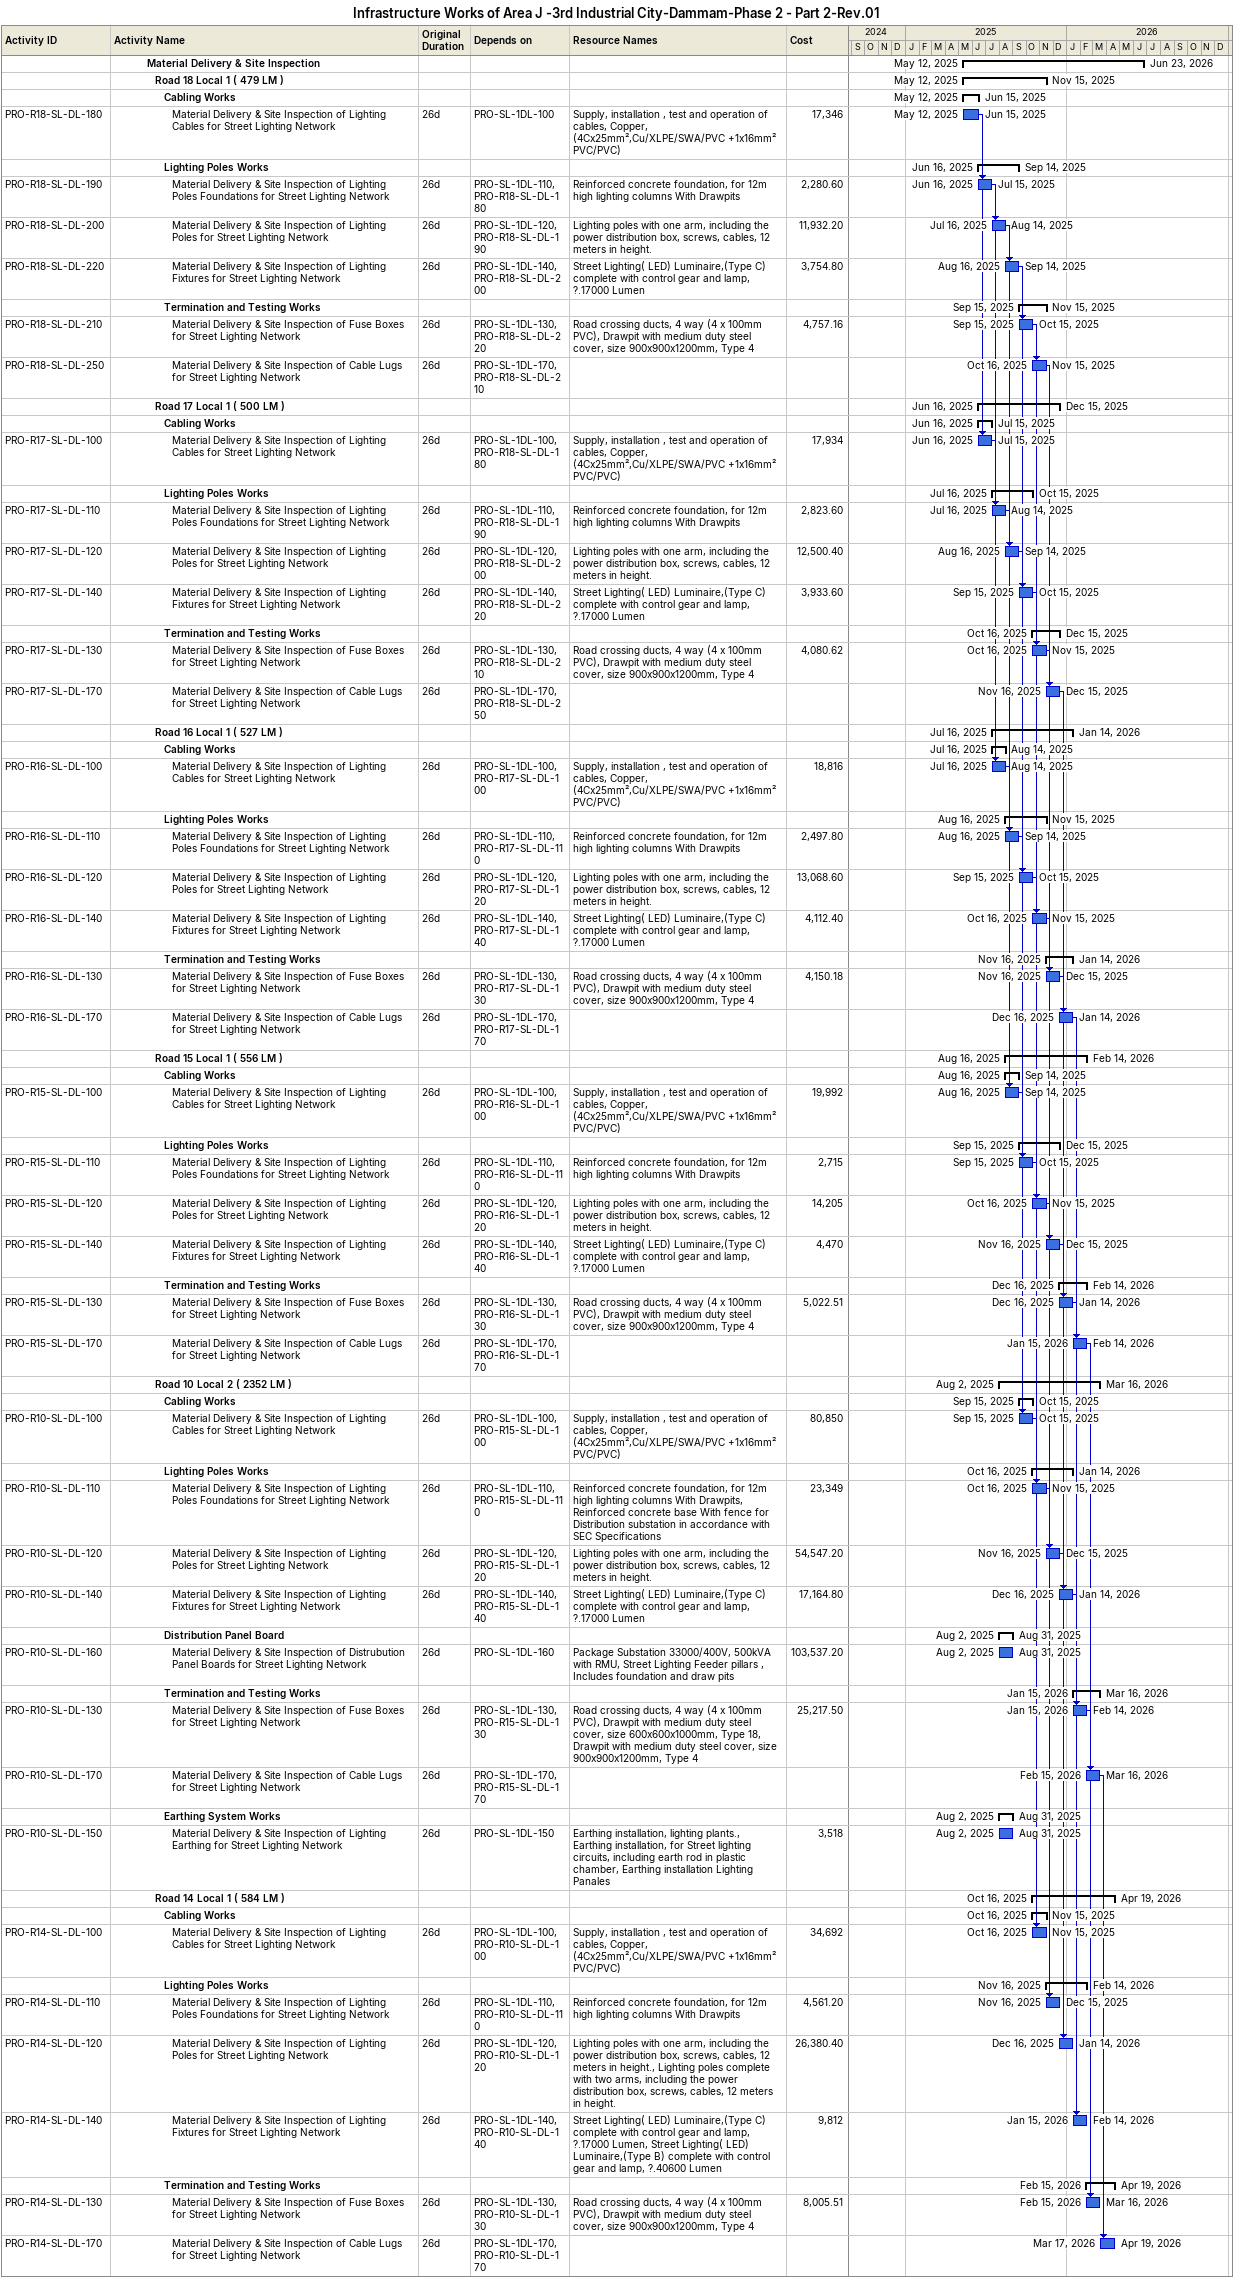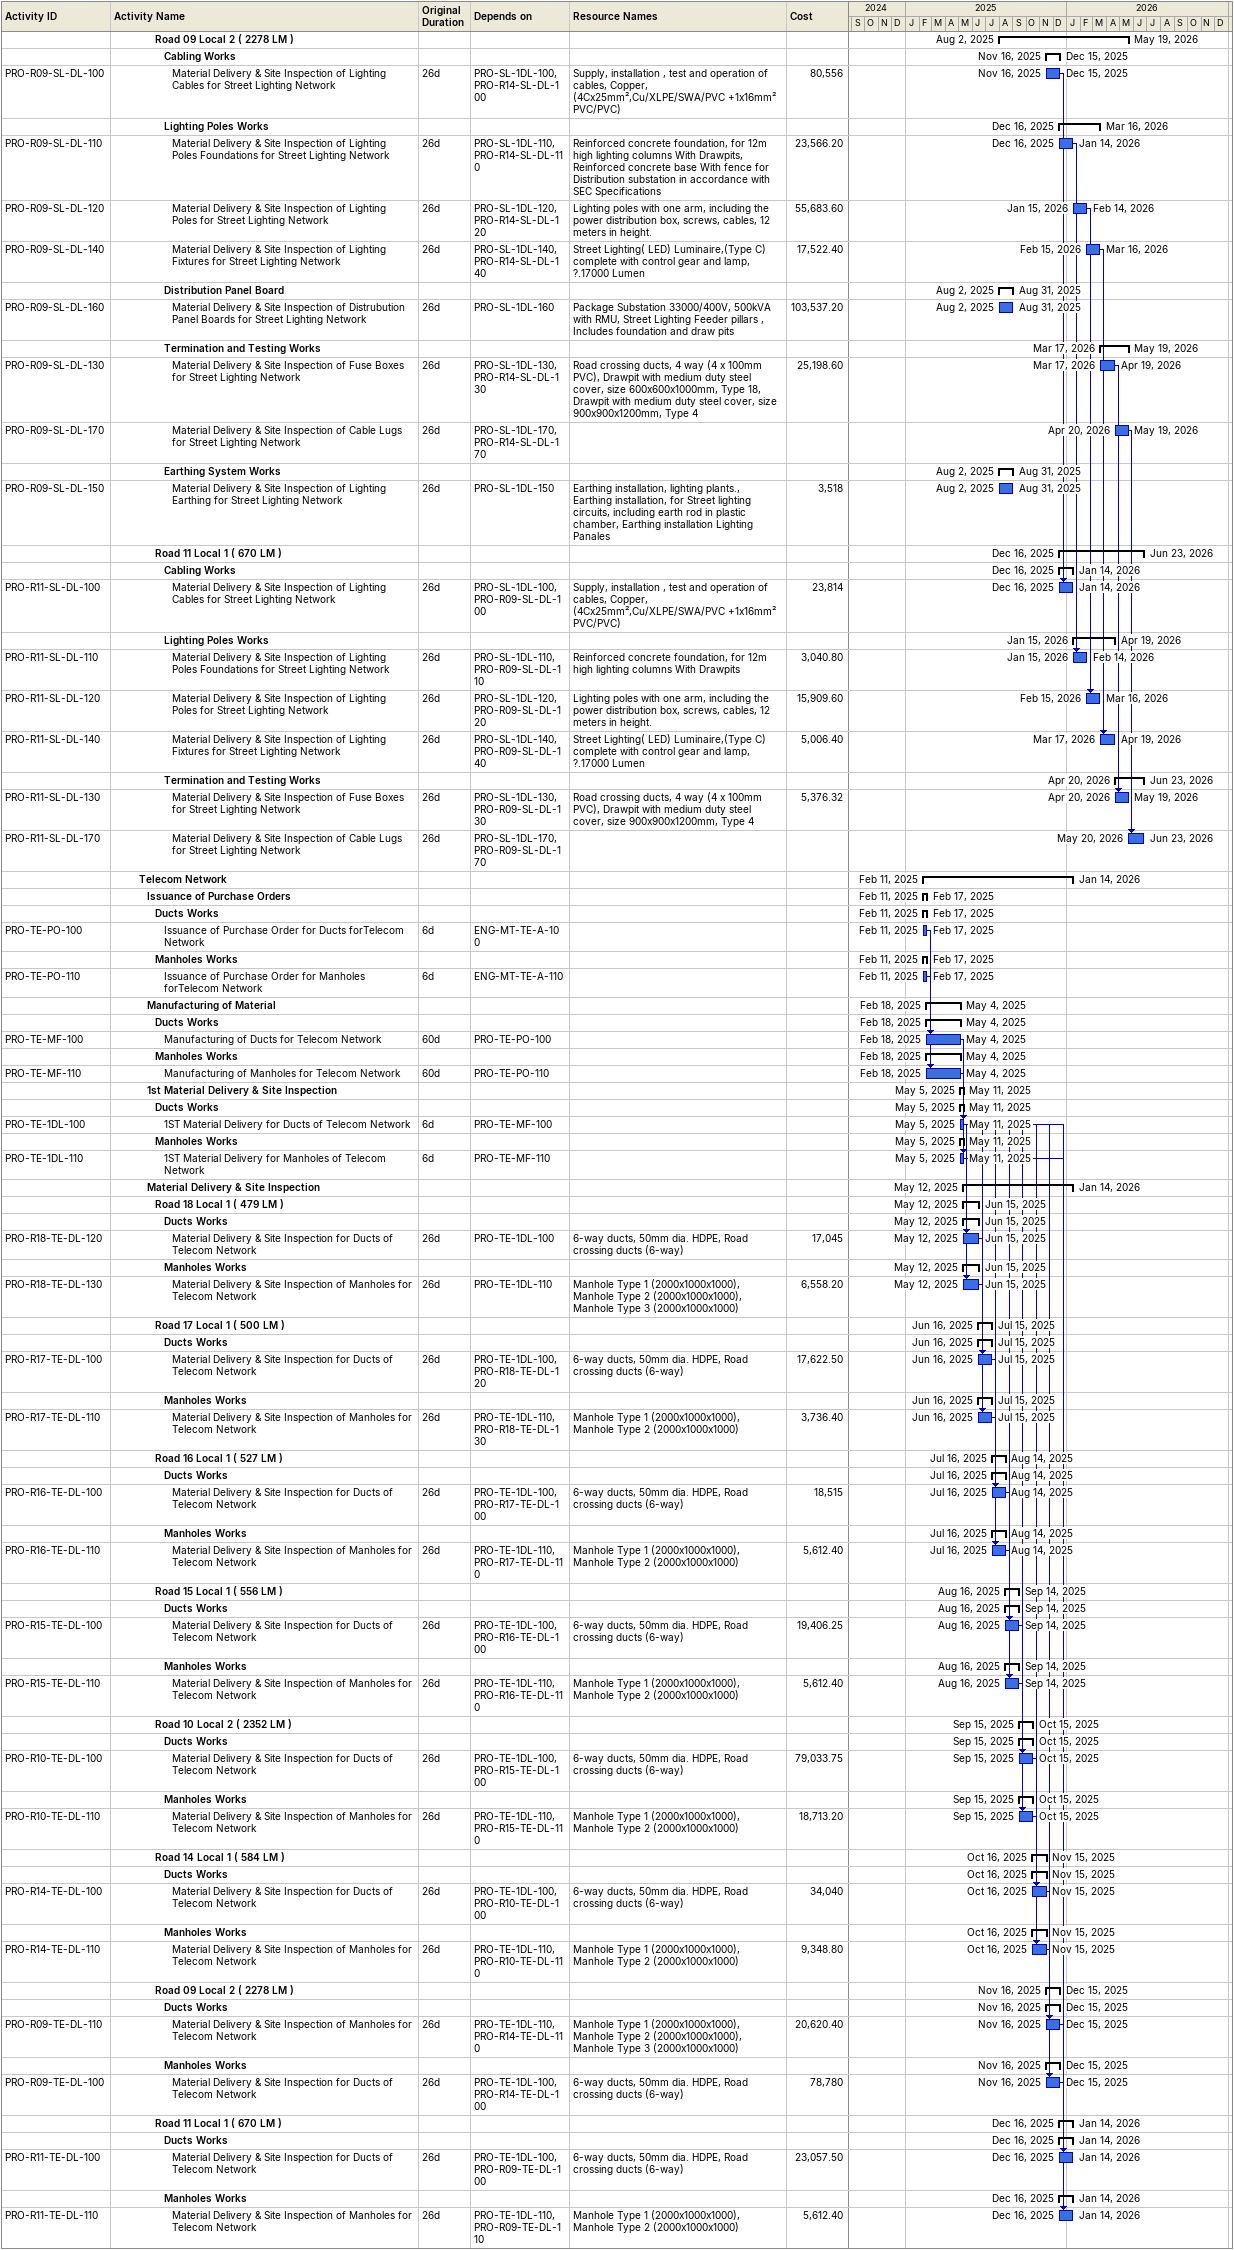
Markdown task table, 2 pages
Infrastructure Works of Area J -3rd Industrial City-Dammam-Phase 2 - Part 2-Rev.01

| ID | Level | Task | Original duration | Start | Finish | Predecessors | Resources | Cost |
|---|---|---|---|---|---|---|---|---|
|  | 5 | **Material Delivery & Site Inspection** |  | 2025-05-12 | 2026-06-23 |  |  |  |
|  | 6 | **Road 18 Local 1 ( 479 LM )** |  | 2025-05-12 | 2025-11-15 |  |  |  |
|  | 7 | **Cabling Works** |  | 2025-05-12 | 2025-06-15 |  |  |  |
| PRO-R18-SL-DL-180 | 8 | Material Delivery & Site Inspection of Lighting Cables for Street Lighting Network | 26d | 2025-05-12 | 2025-06-15 | PRO-SL-1DL-100 | Supply, installation , test and operation of cables, Copper, (4Cx25mm²,Cu/XLPE/SWA/PVC +1x16mm² PVC/PVC) | 17346 |
|  | 7 | **Lighting Poles Works** |  | 2025-06-16 | 2025-09-14 |  |  |  |
| PRO-R18-SL-DL-190 | 8 | Material Delivery & Site Inspection of Lighting Poles Foundations for Street Lighting Network | 26d | 2025-06-16 | 2025-07-15 | PRO-SL-1DL-110, PRO-R18-SL-DL-180 | Reinforced concrete foundation, for 12m high lighting columns With Drawpits | 2280.60 |
| PRO-R18-SL-DL-200 | 8 | Material Delivery & Site Inspection of Lighting Poles for Street Lighting Network | 26d | 2025-07-16 | 2025-08-14 | PRO-SL-1DL-120, PRO-R18-SL-DL-190 | Lighting poles with one arm, including the power distribution box, screws, cables, 12 meters in height. | 11932.20 |
| PRO-R18-SL-DL-220 | 8 | Material Delivery & Site Inspection of Lighting Fixtures for Street Lighting Network | 26d | 2025-08-16 | 2025-09-14 | PRO-SL-1DL-140, PRO-R18-SL-DL-200 | Street Lighting( LED) Luminaire,(Type C) complete with control gear and lamp, ?.17000 Lumen | 3754.80 |
|  | 7 | **Termination and Testing Works** |  | 2025-09-15 | 2025-11-15 |  |  |  |
| PRO-R18-SL-DL-210 | 8 | Material Delivery & Site Inspection of Fuse Boxes for Street Lighting Network | 26d | 2025-09-15 | 2025-10-15 | PRO-SL-1DL-130, PRO-R18-SL-DL-220 | Road crossing ducts, 4 way (4 x 100mm PVC), Drawpit with medium duty steel cover, size 900x900x1200mm, Type 4 | 4757.16 |
| PRO-R18-SL-DL-250 | 8 | Material Delivery & Site Inspection of Cable Lugs for Street Lighting Network | 26d | 2025-10-16 | 2025-11-15 | PRO-SL-1DL-170, PRO-R18-SL-DL-210 |  |  |
|  | 6 | **Road 17 Local 1 ( 500 LM )** |  | 2025-06-16 | 2025-12-15 |  |  |  |
|  | 7 | **Cabling Works** |  | 2025-06-16 | 2025-07-15 |  |  |  |
| PRO-R17-SL-DL-100 | 8 | Material Delivery & Site Inspection of Lighting Cables for Street Lighting Network | 26d | 2025-06-16 | 2025-07-15 | PRO-SL-1DL-100, PRO-R18-SL-DL-180 | Supply, installation , test and operation of cables, Copper, (4Cx25mm²,Cu/XLPE/SWA/PVC +1x16mm² PVC/PVC) | 17934 |
|  | 7 | **Lighting Poles Works** |  | 2025-07-16 | 2025-10-15 |  |  |  |
| PRO-R17-SL-DL-110 | 8 | Material Delivery & Site Inspection of Lighting Poles Foundations for Street Lighting Network | 26d | 2025-07-16 | 2025-08-14 | PRO-SL-1DL-110, PRO-R18-SL-DL-190 | Reinforced concrete foundation, for 12m high lighting columns With Drawpits | 2823.60 |
| PRO-R17-SL-DL-120 | 8 | Material Delivery & Site Inspection of Lighting Poles for Street Lighting Network | 26d | 2025-08-16 | 2025-09-14 | PRO-SL-1DL-120, PRO-R18-SL-DL-200 | Lighting poles with one arm, including the power distribution box, screws, cables, 12 meters in height. | 12500.40 |
| PRO-R17-SL-DL-140 | 8 | Material Delivery & Site Inspection of Lighting Fixtures for Street Lighting Network | 26d | 2025-09-15 | 2025-10-15 | PRO-SL-1DL-140, PRO-R18-SL-DL-220 | Street Lighting( LED) Luminaire,(Type C) complete with control gear and lamp, ?.17000 Lumen | 3933.60 |
|  | 7 | **Termination and Testing Works** |  | 2025-10-16 | 2025-12-15 |  |  |  |
| PRO-R17-SL-DL-130 | 8 | Material Delivery & Site Inspection of Fuse Boxes for Street Lighting Network | 26d | 2025-10-16 | 2025-11-15 | PRO-SL-1DL-130, PRO-R18-SL-DL-210 | Road crossing ducts, 4 way (4 x 100mm PVC), Drawpit with medium duty steel cover, size 900x900x1200mm, Type 4 | 4080.62 |
| PRO-R17-SL-DL-170 | 8 | Material Delivery & Site Inspection of Cable Lugs for Street Lighting Network | 26d | 2025-11-16 | 2025-12-15 | PRO-SL-1DL-170, PRO-R18-SL-DL-250 |  |  |
|  | 6 | **Road 16 Local 1 ( 527 LM )** |  | 2025-07-16 | 2026-01-14 |  |  |  |
|  | 7 | **Cabling Works** |  | 2025-07-16 | 2025-08-14 |  |  |  |
| PRO-R16-SL-DL-100 | 8 | Material Delivery & Site Inspection of Lighting Cables for Street Lighting Network | 26d | 2025-07-16 | 2025-08-14 | PRO-SL-1DL-100, PRO-R17-SL-DL-100 | Supply, installation , test and operation of cables, Copper, (4Cx25mm²,Cu/XLPE/SWA/PVC +1x16mm² PVC/PVC) | 18816 |
|  | 7 | **Lighting Poles Works** |  | 2025-08-16 | 2025-11-15 |  |  |  |
| PRO-R16-SL-DL-110 | 8 | Material Delivery & Site Inspection of Lighting Poles Foundations for Street Lighting Network | 26d | 2025-08-16 | 2025-09-14 | PRO-SL-1DL-110, PRO-R17-SL-DL-110 | Reinforced concrete foundation, for 12m high lighting columns With Drawpits | 2497.80 |
| PRO-R16-SL-DL-120 | 8 | Material Delivery & Site Inspection of Lighting Poles for Street Lighting Network | 26d | 2025-09-15 | 2025-10-15 | PRO-SL-1DL-120, PRO-R17-SL-DL-120 | Lighting poles with one arm, including the power distribution box, screws, cables, 12 meters in height. | 13068.60 |
| PRO-R16-SL-DL-140 | 8 | Material Delivery & Site Inspection of Lighting Fixtures for Street Lighting Network | 26d | 2025-10-16 | 2025-11-15 | PRO-SL-1DL-140, PRO-R17-SL-DL-140 | Street Lighting( LED) Luminaire,(Type C) complete with control gear and lamp, ?.17000 Lumen | 4112.40 |
|  | 7 | **Termination and Testing Works** |  | 2025-11-16 | 2026-01-14 |  |  |  |
| PRO-R16-SL-DL-130 | 8 | Material Delivery & Site Inspection of Fuse Boxes for Street Lighting Network | 26d | 2025-11-16 | 2025-12-15 | PRO-SL-1DL-130, PRO-R17-SL-DL-130 | Road crossing ducts, 4 way (4 x 100mm PVC), Drawpit with medium duty steel cover, size 900x900x1200mm, Type 4 | 4150.18 |
| PRO-R16-SL-DL-170 | 8 | Material Delivery & Site Inspection of Cable Lugs for Street Lighting Network | 26d | 2025-12-16 | 2026-01-14 | PRO-SL-1DL-170, PRO-R17-SL-DL-170 |  |  |
|  | 6 | **Road 15 Local 1 ( 556 LM )** |  | 2025-08-16 | 2026-02-14 |  |  |  |
|  | 7 | **Cabling Works** |  | 2025-08-16 | 2025-09-14 |  |  |  |
| PRO-R15-SL-DL-100 | 8 | Material Delivery & Site Inspection of Lighting Cables for Street Lighting Network | 26d | 2025-08-16 | 2025-09-14 | PRO-SL-1DL-100, PRO-R16-SL-DL-100 | Supply, installation , test and operation of cables, Copper, (4Cx25mm²,Cu/XLPE/SWA/PVC +1x16mm² PVC/PVC) | 19992 |
|  | 7 | **Lighting Poles Works** |  | 2025-09-15 | 2025-12-15 |  |  |  |
| PRO-R15-SL-DL-110 | 8 | Material Delivery & Site Inspection of Lighting Poles Foundations for Street Lighting Network | 26d | 2025-09-15 | 2025-10-15 | PRO-SL-1DL-110, PRO-R16-SL-DL-110 | Reinforced concrete foundation, for 12m high lighting columns With Drawpits | 2715 |
| PRO-R15-SL-DL-120 | 8 | Material Delivery & Site Inspection of Lighting Poles for Street Lighting Network | 26d | 2025-10-16 | 2025-11-15 | PRO-SL-1DL-120, PRO-R16-SL-DL-120 | Lighting poles with one arm, including the power distribution box, screws, cables, 12 meters in height. | 14205 |
| PRO-R15-SL-DL-140 | 8 | Material Delivery & Site Inspection of Lighting Fixtures for Street Lighting Network | 26d | 2025-11-16 | 2025-12-15 | PRO-SL-1DL-140, PRO-R16-SL-DL-140 | Street Lighting( LED) Luminaire,(Type C) complete with control gear and lamp, ?.17000 Lumen | 4470 |
|  | 7 | **Termination and Testing Works** |  | 2025-12-16 | 2026-02-14 |  |  |  |
| PRO-R15-SL-DL-130 | 8 | Material Delivery & Site Inspection of Fuse Boxes for Street Lighting Network | 26d | 2025-12-16 | 2026-01-14 | PRO-SL-1DL-130, PRO-R16-SL-DL-130 | Road crossing ducts, 4 way (4 x 100mm PVC), Drawpit with medium duty steel cover, size 900x900x1200mm, Type 4 | 5022.51 |
| PRO-R15-SL-DL-170 | 8 | Material Delivery & Site Inspection of Cable Lugs for Street Lighting Network | 26d | 2026-01-15 | 2026-02-14 | PRO-SL-1DL-170, PRO-R16-SL-DL-170 |  |  |
|  | 6 | **Road 10 Local 2 ( 2352 LM )** |  | 2025-08-02 | 2026-03-16 |  |  |  |
|  | 7 | **Cabling Works** |  | 2025-09-15 | 2025-10-15 |  |  |  |
| PRO-R10-SL-DL-100 | 8 | Material Delivery & Site Inspection of Lighting Cables for Street Lighting Network | 26d | 2025-09-15 | 2025-10-15 | PRO-SL-1DL-100, PRO-R15-SL-DL-100 | Supply, installation , test and operation of cables, Copper, (4Cx25mm²,Cu/XLPE/SWA/PVC +1x16mm² PVC/PVC) | 80850 |
|  | 7 | **Lighting Poles Works** |  | 2025-10-16 | 2026-01-14 |  |  |  |
| PRO-R10-SL-DL-110 | 8 | Material Delivery & Site Inspection of Lighting Poles Foundations for Street Lighting Network | 26d | 2025-10-16 | 2025-11-15 | PRO-SL-1DL-110, PRO-R15-SL-DL-110 | Reinforced concrete foundation, for 12m high lighting columns With Drawpits, Reinforced concrete base With fence for Distribution substation in accordance with SEC Specifications | 23349 |
| PRO-R10-SL-DL-120 | 8 | Material Delivery & Site Inspection of Lighting Poles for Street Lighting Network | 26d | 2025-11-16 | 2025-12-15 | PRO-SL-1DL-120, PRO-R15-SL-DL-120 | Lighting poles with one arm, including the power distribution box, screws, cables, 12 meters in height. | 54547.20 |
| PRO-R10-SL-DL-140 | 8 | Material Delivery & Site Inspection of Lighting Fixtures for Street Lighting Network | 26d | 2025-12-16 | 2026-01-14 | PRO-SL-1DL-140, PRO-R15-SL-DL-140 | Street Lighting( LED) Luminaire,(Type C) complete with control gear and lamp, ?.17000 Lumen | 17164.80 |
|  | 7 | **Distribution Panel Board** |  | 2025-08-02 | 2025-08-31 |  |  |  |
| PRO-R10-SL-DL-160 | 8 | Material Delivery & Site Inspection of Distrubution Panel Boards for Street Lighting Network | 26d | 2025-08-02 | 2025-08-31 | PRO-SL-1DL-160 | Package Substation 33000/400V, 500kVA with RMU, Street Lighting Feeder pillars , Includes foundation and draw pits | 103537.20 |
|  | 7 | **Termination and Testing Works** |  | 2026-01-15 | 2026-03-16 |  |  |  |
| PRO-R10-SL-DL-130 | 8 | Material Delivery & Site Inspection of Fuse Boxes for Street Lighting Network | 26d | 2026-01-15 | 2026-02-14 | PRO-SL-1DL-130, PRO-R15-SL-DL-130 | Road crossing ducts, 4 way (4 x 100mm PVC), Drawpit with medium duty steel cover, size 600x600x1000mm, Type 18, Drawpit with medium duty steel cover, size 900x900x1200mm, Type 4 | 25217.50 |
| PRO-R10-SL-DL-170 | 8 | Material Delivery & Site Inspection of Cable Lugs for Street Lighting Network | 26d | 2026-02-15 | 2026-03-16 | PRO-SL-1DL-170, PRO-R15-SL-DL-170 |  |  |
|  | 7 | **Earthing System Works** |  | 2025-08-02 | 2025-08-31 |  |  |  |
| PRO-R10-SL-DL-150 | 8 | Material Delivery & Site Inspection of Lighting Earthing for Street Lighting Network | 26d | 2025-08-02 | 2025-08-31 | PRO-SL-1DL-150 | Earthing installation, lighting plants., Earthing installation, for Street lighting circuits, including earth rod in plastic chamber, Earthing installation Lighting Panales | 3518 |
|  | 6 | **Road 14 Local 1 ( 584 LM )** |  | 2025-10-16 | 2026-04-19 |  |  |  |
|  | 7 | **Cabling Works** |  | 2025-10-16 | 2025-11-15 |  |  |  |
| PRO-R14-SL-DL-100 | 8 | Material Delivery & Site Inspection of Lighting Cables for Street Lighting Network | 26d | 2025-10-16 | 2025-11-15 | PRO-SL-1DL-100, PRO-R10-SL-DL-100 | Supply, installation , test and operation of cables, Copper, (4Cx25mm²,Cu/XLPE/SWA/PVC +1x16mm² PVC/PVC) | 34692 |
|  | 7 | **Lighting Poles Works** |  | 2025-11-16 | 2026-02-14 |  |  |  |
| PRO-R14-SL-DL-110 | 8 | Material Delivery & Site Inspection of Lighting Poles Foundations for Street Lighting Network | 26d | 2025-11-16 | 2025-12-15 | PRO-SL-1DL-110, PRO-R10-SL-DL-110 | Reinforced concrete foundation, for 12m high lighting columns With Drawpits | 4561.20 |
| PRO-R14-SL-DL-120 | 8 | Material Delivery & Site Inspection of Lighting Poles for Street Lighting Network | 26d | 2025-12-16 | 2026-01-14 | PRO-SL-1DL-120, PRO-R10-SL-DL-120 | Lighting poles with one arm, including the power distribution box, screws, cables, 12 meters in height., Lighting poles complete with two arms, including the power distribution box, screws, cables, 12 meters in height. | 26380.40 |
| PRO-R14-SL-DL-140 | 8 | Material Delivery & Site Inspection of Lighting Fixtures for Street Lighting Network | 26d | 2026-01-15 | 2026-02-14 | PRO-SL-1DL-140, PRO-R10-SL-DL-140 | Street Lighting( LED) Luminaire,(Type C) complete with control gear and lamp, ?.17000 Lumen, Street Lighting( LED) Luminaire,(Type B) complete with control gear and lamp, ?.40600 Lumen | 9812 |
|  | 7 | **Termination and Testing Works** |  | 2026-02-15 | 2026-04-19 |  |  |  |
| PRO-R14-SL-DL-130 | 8 | Material Delivery & Site Inspection of Fuse Boxes for Street Lighting Network | 26d | 2026-02-15 | 2026-03-16 | PRO-SL-1DL-130, PRO-R10-SL-DL-130 | Road crossing ducts, 4 way (4 x 100mm PVC), Drawpit with medium duty steel cover, size 900x900x1200mm, Type 4 | 8005.51 |
| PRO-R14-SL-DL-170 | 8 | Material Delivery & Site Inspection of Cable Lugs for Street Lighting Network | 26d | 2026-03-17 | 2026-04-19 | PRO-SL-1DL-170, PRO-R10-SL-DL-170 |  |  |
|  | 6 | **Road 09 Local 2 ( 2278 LM )** |  | 2025-08-02 | 2026-05-19 |  |  |  |
|  | 7 | **Cabling Works** |  | 2025-11-16 | 2025-12-15 |  |  |  |
| PRO-R09-SL-DL-100 | 8 | Material Delivery & Site Inspection of Lighting Cables for Street Lighting Network | 26d | 2025-11-16 | 2025-12-15 | PRO-SL-1DL-100, PRO-R14-SL-DL-100 | Supply, installation , test and operation of cables, Copper, (4Cx25mm²,Cu/XLPE/SWA/PVC +1x16mm² PVC/PVC) | 80556 |
|  | 7 | **Lighting Poles Works** |  | 2025-12-16 | 2026-03-16 |  |  |  |
| PRO-R09-SL-DL-110 | 8 | Material Delivery & Site Inspection of Lighting Poles Foundations for Street Lighting Network | 26d | 2025-12-16 | 2026-01-14 | PRO-SL-1DL-110, PRO-R14-SL-DL-110 | Reinforced concrete foundation, for 12m high lighting columns With Drawpits, Reinforced concrete base With fence for Distribution substation in accordance with SEC Specifications | 23566.20 |
| PRO-R09-SL-DL-120 | 8 | Material Delivery & Site Inspection of Lighting Poles for Street Lighting Network | 26d | 2026-01-15 | 2026-02-14 | PRO-SL-1DL-120, PRO-R14-SL-DL-120 | Lighting poles with one arm, including the power distribution box, screws, cables, 12 meters in height. | 55683.60 |
| PRO-R09-SL-DL-140 | 8 | Material Delivery & Site Inspection of Lighting Fixtures for Street Lighting Network | 26d | 2026-02-15 | 2026-03-16 | PRO-SL-1DL-140, PRO-R14-SL-DL-140 | Street Lighting( LED) Luminaire,(Type C) complete with control gear and lamp, ?.17000 Lumen | 17522.40 |
|  | 7 | **Distribution Panel Board** |  | 2025-08-02 | 2025-08-31 |  |  |  |
| PRO-R09-SL-DL-160 | 8 | Material Delivery & Site Inspection of Distrubution Panel Boards for Street Lighting Network | 26d | 2025-08-02 | 2025-08-31 | PRO-SL-1DL-160 | Package Substation 33000/400V, 500kVA with RMU, Street Lighting Feeder pillars , Includes foundation and draw pits | 103537.20 |
|  | 7 | **Termination and Testing Works** |  | 2026-03-17 | 2026-05-19 |  |  |  |
| PRO-R09-SL-DL-130 | 8 | Material Delivery & Site Inspection of Fuse Boxes for Street Lighting Network | 26d | 2026-03-17 | 2026-04-19 | PRO-SL-1DL-130, PRO-R14-SL-DL-130 | Road crossing ducts, 4 way (4 x 100mm PVC), Drawpit with medium duty steel cover, size 600x600x1000mm, Type 18, Drawpit with medium duty steel cover, size 900x900x1200mm, Type 4 | 25198.60 |
| PRO-R09-SL-DL-170 | 8 | Material Delivery & Site Inspection of Cable Lugs for Street Lighting Network | 26d | 2026-04-20 | 2026-05-19 | PRO-SL-1DL-170, PRO-R14-SL-DL-170 |  |  |
|  | 7 | **Earthing System Works** |  | 2025-08-02 | 2025-08-31 |  |  |  |
| PRO-R09-SL-DL-150 | 8 | Material Delivery & Site Inspection of Lighting Earthing for Street Lighting Network | 26d | 2025-08-02 | 2025-08-31 | PRO-SL-1DL-150 | Earthing installation, lighting plants., Earthing installation, for Street lighting circuits, including earth rod in plastic chamber, Earthing installation Lighting Panales | 3518 |
|  | 6 | **Road 11 Local 1 ( 670 LM )** |  | 2025-12-16 | 2026-06-23 |  |  |  |
|  | 7 | **Cabling Works** |  | 2025-12-16 | 2026-01-14 |  |  |  |
| PRO-R11-SL-DL-100 | 8 | Material Delivery & Site Inspection of Lighting Cables for Street Lighting Network | 26d | 2025-12-16 | 2026-01-14 | PRO-SL-1DL-100, PRO-R09-SL-DL-100 | Supply, installation , test and operation of cables, Copper, (4Cx25mm²,Cu/XLPE/SWA/PVC +1x16mm² PVC/PVC) | 23814 |
|  | 7 | **Lighting Poles Works** |  | 2026-01-15 | 2026-04-19 |  |  |  |
| PRO-R11-SL-DL-110 | 8 | Material Delivery & Site Inspection of Lighting Poles Foundations for Street Lighting Network | 26d | 2026-01-15 | 2026-02-14 | PRO-SL-1DL-110, PRO-R09-SL-DL-110 | Reinforced concrete foundation, for 12m high lighting columns With Drawpits | 3040.80 |
| PRO-R11-SL-DL-120 | 8 | Material Delivery & Site Inspection of Lighting Poles for Street Lighting Network | 26d | 2026-02-15 | 2026-03-16 | PRO-SL-1DL-120, PRO-R09-SL-DL-120 | Lighting poles with one arm, including the power distribution box, screws, cables, 12 meters in height. | 15909.60 |
| PRO-R11-SL-DL-140 | 8 | Material Delivery & Site Inspection of Lighting Fixtures for Street Lighting Network | 26d | 2026-03-17 | 2026-04-19 | PRO-SL-1DL-140, PRO-R09-SL-DL-140 | Street Lighting( LED) Luminaire,(Type C) complete with control gear and lamp, ?.17000 Lumen | 5006.40 |
|  | 7 | **Termination and Testing Works** |  | 2026-04-20 | 2026-06-23 |  |  |  |
| PRO-R11-SL-DL-130 | 8 | Material Delivery & Site Inspection of Fuse Boxes for Street Lighting Network | 26d | 2026-04-20 | 2026-05-19 | PRO-SL-1DL-130, PRO-R09-SL-DL-130 | Road crossing ducts, 4 way (4 x 100mm PVC), Drawpit with medium duty steel cover, size 900x900x1200mm, Type 4 | 5376.32 |
| PRO-R11-SL-DL-170 | 8 | Material Delivery & Site Inspection of Cable Lugs for Street Lighting Network | 26d | 2026-05-20 | 2026-06-23 | PRO-SL-1DL-170, PRO-R09-SL-DL-170 |  |  |
|  | 4 | **Telecom Network** |  | 2025-02-11 | 2026-01-14 |  |  |  |
|  | 5 | **Issuance of Purchase Orders** |  | 2025-02-11 | 2025-02-17 |  |  |  |
|  | 6 | **Ducts Works** |  | 2025-02-11 | 2025-02-17 |  |  |  |
| PRO-TE-PO-100 | 7 | Issuance of Purchase Order for Ducts forTelecom Network | 6d | 2025-02-11 | 2025-02-17 | ENG-MT-TE-A-100 |  |  |
|  | 6 | **Manholes Works** |  | 2025-02-11 | 2025-02-17 |  |  |  |
| PRO-TE-PO-110 | 7 | Issuance of Purchase Order for Manholes forTelecom Network | 6d | 2025-02-11 | 2025-02-17 | ENG-MT-TE-A-110 |  |  |
|  | 5 | **Manufacturing of Material** |  | 2025-02-18 | 2025-05-04 |  |  |  |
|  | 6 | **Ducts Works** |  | 2025-02-18 | 2025-05-04 |  |  |  |
| PRO-TE-MF-100 | 7 | Manufacturing of Ducts for Telecom Network | 60d | 2025-02-18 | 2025-05-04 | PRO-TE-PO-100 |  |  |
|  | 6 | **Manholes Works** |  | 2025-02-18 | 2025-05-04 |  |  |  |
| PRO-TE-MF-110 | 7 | Manufacturing of Manholes for Telecom Network | 60d | 2025-02-18 | 2025-05-04 | PRO-TE-PO-110 |  |  |
|  | 5 | **1st Material Delivery & Site Inspection** |  | 2025-05-05 | 2025-05-11 |  |  |  |
|  | 6 | **Ducts Works** |  | 2025-05-05 | 2025-05-11 |  |  |  |
| PRO-TE-1DL-100 | 7 | 1ST Material Delivery for Ducts of Telecom Network | 6d | 2025-05-05 | 2025-05-11 | PRO-TE-MF-100 |  |  |
|  | 6 | **Manholes Works** |  | 2025-05-05 | 2025-05-11 |  |  |  |
| PRO-TE-1DL-110 | 7 | 1ST Material Delivery for Manholes of Telecom Network | 6d | 2025-05-05 | 2025-05-11 | PRO-TE-MF-110 |  |  |
|  | 5 | **Material Delivery & Site Inspection** |  | 2025-05-12 | 2026-01-14 |  |  |  |
|  | 6 | **Road 18 Local 1 ( 479 LM )** |  | 2025-05-12 | 2025-06-15 |  |  |  |
|  | 7 | **Ducts Works** |  | 2025-05-12 | 2025-06-15 |  |  |  |
| PRO-R18-TE-DL-120 | 8 | Material Delivery & Site Inspection for Ducts of Telecom Network | 26d | 2025-05-12 | 2025-06-15 | PRO-TE-1DL-100 | 6-way ducts, 50mm dia. HDPE, Road crossing ducts (6-way) | 17045 |
|  | 7 | **Manholes Works** |  | 2025-05-12 | 2025-06-15 |  |  |  |
| PRO-R18-TE-DL-130 | 8 | Material Delivery & Site Inspection of Manholes for Telecom Network | 26d | 2025-05-12 | 2025-06-15 | PRO-TE-1DL-110 | Manhole Type 1 (2000x1000x1000), Manhole Type 2 (2000x1000x1000), Manhole Type 3 (2000x1000x1000) | 6558.20 |
|  | 6 | **Road 17 Local 1 ( 500 LM )** |  | 2025-06-16 | 2025-07-15 |  |  |  |
|  | 7 | **Ducts Works** |  | 2025-06-16 | 2025-07-15 |  |  |  |
| PRO-R17-TE-DL-100 | 8 | Material Delivery & Site Inspection for Ducts of Telecom Network | 26d | 2025-06-16 | 2025-07-15 | PRO-TE-1DL-100, PRO-R18-TE-DL-120 | 6-way ducts, 50mm dia. HDPE, Road crossing ducts (6-way) | 17622.50 |
|  | 7 | **Manholes Works** |  | 2025-06-16 | 2025-07-15 |  |  |  |
| PRO-R17-TE-DL-110 | 8 | Material Delivery & Site Inspection of Manholes for Telecom Network | 26d | 2025-06-16 | 2025-07-15 | PRO-TE-1DL-110, PRO-R18-TE-DL-130 | Manhole Type 1 (2000x1000x1000), Manhole Type 2 (2000x1000x1000) | 3736.40 |
|  | 6 | **Road 16 Local 1 ( 527 LM )** |  | 2025-07-16 | 2025-08-14 |  |  |  |
|  | 7 | **Ducts Works** |  | 2025-07-16 | 2025-08-14 |  |  |  |
| PRO-R16-TE-DL-100 | 8 | Material Delivery & Site Inspection for Ducts of Telecom Network | 26d | 2025-07-16 | 2025-08-14 | PRO-TE-1DL-100, PRO-R17-TE-DL-100 | 6-way ducts, 50mm dia. HDPE, Road crossing ducts (6-way) | 18515 |
|  | 7 | **Manholes Works** |  | 2025-07-16 | 2025-08-14 |  |  |  |
| PRO-R16-TE-DL-110 | 8 | Material Delivery & Site Inspection of Manholes for Telecom Network | 26d | 2025-07-16 | 2025-08-14 | PRO-TE-1DL-110, PRO-R17-TE-DL-110 | Manhole Type 1 (2000x1000x1000), Manhole Type 2 (2000x1000x1000) | 5612.40 |
|  | 6 | **Road 15 Local 1 ( 556 LM )** |  | 2025-08-16 | 2025-09-14 |  |  |  |
|  | 7 | **Ducts Works** |  | 2025-08-16 | 2025-09-14 |  |  |  |
| PRO-R15-TE-DL-100 | 8 | Material Delivery & Site Inspection for Ducts of Telecom Network | 26d | 2025-08-16 | 2025-09-14 | PRO-TE-1DL-100, PRO-R16-TE-DL-100 | 6-way ducts, 50mm dia. HDPE, Road crossing ducts (6-way) | 19406.25 |
|  | 7 | **Manholes Works** |  | 2025-08-16 | 2025-09-14 |  |  |  |
| PRO-R15-TE-DL-110 | 8 | Material Delivery & Site Inspection of Manholes for Telecom Network | 26d | 2025-08-16 | 2025-09-14 | PRO-TE-1DL-110, PRO-R16-TE-DL-110 | Manhole Type 1 (2000x1000x1000), Manhole Type 2 (2000x1000x1000) | 5612.40 |
|  | 6 | **Road 10 Local 2 ( 2352 LM )** |  | 2025-09-15 | 2025-10-15 |  |  |  |
|  | 7 | **Ducts Works** |  | 2025-09-15 | 2025-10-15 |  |  |  |
| PRO-R10-TE-DL-100 | 8 | Material Delivery & Site Inspection for Ducts of Telecom Network | 26d | 2025-09-15 | 2025-10-15 | PRO-TE-1DL-100, PRO-R15-TE-DL-100 | 6-way ducts, 50mm dia. HDPE, Road crossing ducts (6-way) | 79033.75 |
|  | 7 | **Manholes Works** |  | 2025-09-15 | 2025-10-15 |  |  |  |
| PRO-R10-TE-DL-110 | 8 | Material Delivery & Site Inspection of Manholes for Telecom Network | 26d | 2025-09-15 | 2025-10-15 | PRO-TE-1DL-110, PRO-R15-TE-DL-110 | Manhole Type 1 (2000x1000x1000), Manhole Type 2 (2000x1000x1000) | 18713.20 |
|  | 6 | **Road 14 Local 1 ( 584 LM )** |  | 2025-10-16 | 2025-11-15 |  |  |  |
|  | 7 | **Ducts Works** |  | 2025-10-16 | 2025-11-15 |  |  |  |
| PRO-R14-TE-DL-100 | 8 | Material Delivery & Site Inspection for Ducts of Telecom Network | 26d | 2025-10-16 | 2025-11-15 | PRO-TE-1DL-100, PRO-R10-TE-DL-100 | 6-way ducts, 50mm dia. HDPE, Road crossing ducts (6-way) | 34040 |
|  | 7 | **Manholes Works** |  | 2025-10-16 | 2025-11-15 |  |  |  |
| PRO-R14-TE-DL-110 | 8 | Material Delivery & Site Inspection of Manholes for Telecom Network | 26d | 2025-10-16 | 2025-11-15 | PRO-TE-1DL-110, PRO-R10-TE-DL-110 | Manhole Type 1 (2000x1000x1000), Manhole Type 2 (2000x1000x1000) | 9348.80 |
|  | 6 | **Road 09 Local 2 ( 2278 LM )** |  | 2025-11-16 | 2025-12-15 |  |  |  |
|  | 7 | **Ducts Works** |  | 2025-11-16 | 2025-12-15 |  |  |  |
| PRO-R09-TE-DL-110 | 8 | Material Delivery & Site Inspection of Manholes for Telecom Network | 26d | 2025-11-16 | 2025-12-15 | PRO-TE-1DL-110, PRO-R14-TE-DL-110 | Manhole Type 1 (2000x1000x1000), Manhole Type 2 (2000x1000x1000), Manhole Type 3 (2000x1000x1000) | 20620.40 |
|  | 7 | **Manholes Works** |  | 2025-11-16 | 2025-12-15 |  |  |  |
| PRO-R09-TE-DL-100 | 8 | Material Delivery & Site Inspection for Ducts of Telecom Network | 26d | 2025-11-16 | 2025-12-15 | PRO-TE-1DL-100, PRO-R14-TE-DL-100 | 6-way ducts, 50mm dia. HDPE, Road crossing ducts (6-way) | 78780 |
|  | 6 | **Road 11 Local 1 ( 670 LM )** |  | 2025-12-16 | 2026-01-14 |  |  |  |
|  | 7 | **Ducts Works** |  | 2025-12-16 | 2026-01-14 |  |  |  |
| PRO-R11-TE-DL-100 | 8 | Material Delivery & Site Inspection for Ducts of Telecom Network | 26d | 2025-12-16 | 2026-01-14 | PRO-TE-1DL-100, PRO-R09-TE-DL-100 | 6-way ducts, 50mm dia. HDPE, Road crossing ducts (6-way) | 23057.50 |
|  | 7 | **Manholes Works** |  | 2025-12-16 | 2026-01-14 |  |  |  |
| PRO-R11-TE-DL-110 | 8 | Material Delivery & Site Inspection of Manholes for Telecom Network | 26d | 2025-12-16 | 2026-01-14 | PRO-TE-1DL-110, PRO-R09-TE-DL-110 | Manhole Type 1 (2000x1000x1000), Manhole Type 2 (2000x1000x1000) | 5612.40 |
